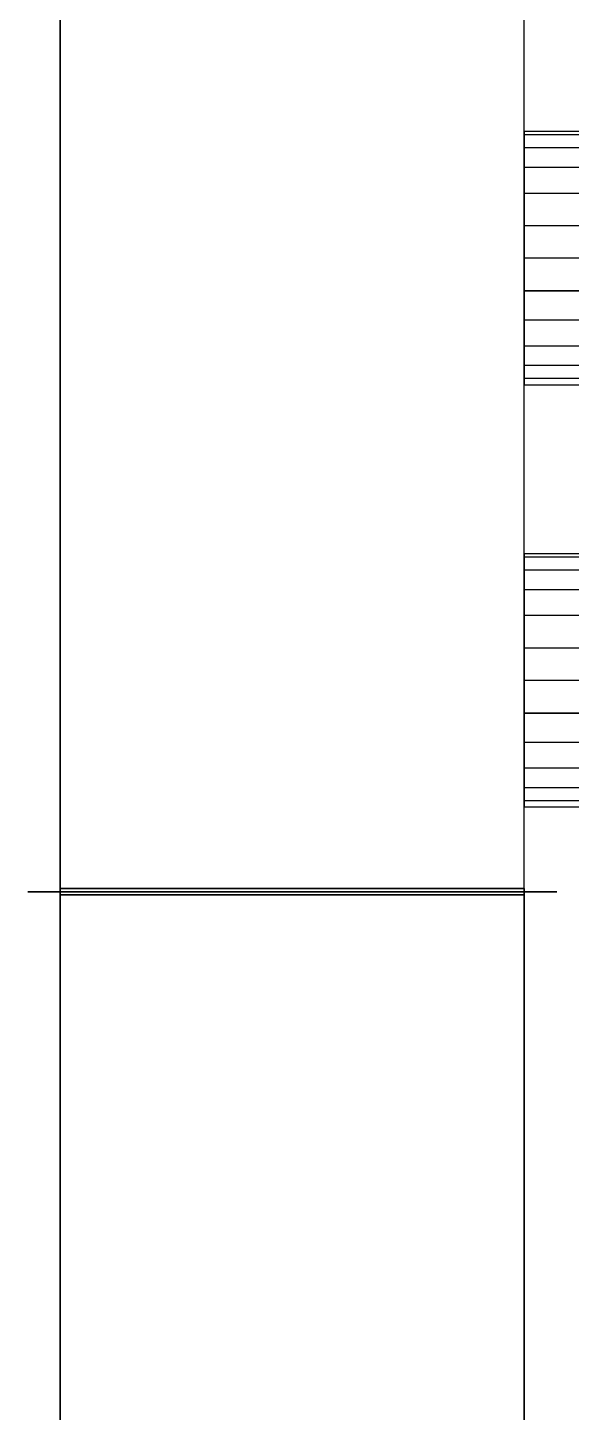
# Model space of a CAD drawing. Header units: metres. Extents: x 114 to 218, y 8 to 180.
# Drawn here: x 185.83 to 188.41, y 132.78 to 139.34 of the extents above; entities that cross this region are included whole.
import ezdxf

# ---------------------------------------------------------------- set-up
doc = ezdxf.new("R2010")
doc.units = ezdxf.units.M
doc.header["$MEASUREMENT"] = 0
for name, color, linetype in [('M-SA2S-Conn', 7, 'Continuous'), ('M-SA2S-Rect', 7, 'Continuous'), ('M-SA2S-Round', 7, 'Continuous')]:
    doc.layers.add(name, color=color, linetype=linetype)

msp = doc.modelspace()

# ---------------------------------------------------------------- linework, layer by layer
at = {"layer": 'M-SA2S-Conn', "color": 5, "true_color": 0x0000ff}
for points in [[(188.1851, 135.2464), (188.1851, 135.2617), (185.9855, 135.2617), (188.1851, 135.2617), (188.1851, 135.2464)], [(185.9855, 135.2464), (185.9855, 135.2617), (185.9855, 135.2464)], [(185.9855, 135.2617), (185.9855, 135.2617)], [(188.1851, 135.2617), (188.1851, 135.2617)], [(185.8317, 135.2464), (185.8317, 135.2464)], [(185.8317, 135.2464), (188.3389, 135.2464), (185.8317, 135.2464)], [(188.3389, 135.2464), (185.8317, 135.2464), (188.3389, 135.2464)], [(185.8317, 135.2464), (185.8317, 135.2464)], [(185.8317, 135.2464), (185.8317, 135.2464)], [(185.9855, 135.2464), (188.1851, 135.2464), (185.9855, 135.2464)], [(188.1851, 135.2464), (188.1851, 135.231), (185.9855, 135.231), (188.1851, 135.231), (188.1851, 135.2464)], [(185.9855, 135.2464), (185.9855, 135.231), (185.9855, 135.2464)], [(185.9855, 135.2464), (188.1851, 135.2464), (185.9855, 135.2464)], [(185.9855, 135.2464), (185.9855, 135.2464)], [(185.9855, 135.2464), (185.9855, 135.2464)], [(185.9855, 135.2464), (185.9855, 135.2464)], [(185.9855, 135.2464), (185.9855, 135.2464)], [(185.9855, 135.231), (185.9855, 135.231)], [(188.1851, 135.2464), (188.1851, 135.2464)], [(188.1851, 135.2464), (188.1851, 135.2464)], [(188.1851, 135.2464), (188.1851, 135.2464)], [(188.1851, 135.2464), (188.1851, 135.2464)], [(188.1851, 135.231), (188.1851, 135.231)], [(188.3389, 135.2464), (188.3389, 135.2464)], [(188.3389, 135.2464), (188.3389, 135.2464)], [(188.3389, 135.2464), (188.3389, 135.2464)]]:
    msp.add_lwpolyline(points, dxfattribs=at)
at = {"layer": 'M-SA2S-Rect', "color": 5, "true_color": 0x0000ff}
for points in [[(185.9855, 141.1529), (185.9855, 135.2464)], [(185.9855, 135.2464), (185.9855, 141.1529)], [(188.1851, 135.2464), (188.1851, 141.1529)], [(188.1851, 135.2464), (188.1851, 141.1529)], [(188.1851, 135.2464), (185.9855, 135.2464), (188.1851, 135.2464)], [(185.9855, 135.2464), (185.9855, 135.2464)], [(185.9855, 135.2464), (188.1851, 135.2464), (188.1851, 129.3398), (188.1851, 135.2464), (185.9855, 135.2464), (185.9855, 129.3398), (185.9855, 135.2464)], [(185.9855, 135.2464), (185.9855, 135.2464)], [(188.1851, 135.2464), (188.1851, 135.2464)], [(188.1851, 135.2464), (188.1851, 135.2464)]]:
    msp.add_lwpolyline(points, dxfattribs=at)
at = {"layer": 'M-SA2S-Round', "color": 5, "true_color": 0x0000ff}
for points in [[(189.3849, 138.8457), (189.3849, 138.8303), (188.1851, 138.8303), (188.1851, 138.8457)], [(189.3849, 138.8303), (189.3849, 138.8457), (188.1851, 138.8457), (188.1851, 138.8303)], [(188.1851, 138.8457), (188.1851, 138.8457)], [(189.3849, 138.8303), (189.3849, 138.7688), (188.1851, 138.7688), (188.1851, 138.8303)], [(189.3849, 138.7688), (189.3849, 138.8303), (188.1851, 138.8303), (188.1851, 138.7688)], [(188.1851, 138.8303), (188.1851, 138.8303)], [(188.1851, 138.8303), (188.1851, 138.8303)], [(189.3849, 138.7688), (189.3849, 138.6765), (188.1851, 138.6765), (188.1851, 138.7688)], [(189.3849, 138.6765), (189.3849, 138.7688), (188.1851, 138.7688), (188.1851, 138.6765)], [(188.1851, 138.7688), (188.1851, 138.7688)], [(188.1851, 138.7688), (188.1851, 138.7688)], [(189.3849, 138.6765), (189.3849, 138.5534), (188.1851, 138.5534), (188.1851, 138.6765)], [(189.3849, 138.5534), (189.3849, 138.6765), (188.1851, 138.6765), (188.1851, 138.5534)], [(188.1851, 138.6765), (188.1851, 138.6765)], [(188.1851, 138.6765), (188.1851, 138.6765)], [(189.3849, 138.5534), (189.3849, 138.3996), (188.1851, 138.3996), (188.1851, 138.5534)], [(189.3849, 138.3996), (189.3849, 138.5534), (188.1851, 138.5534), (188.1851, 138.3996)], [(188.1851, 138.5534), (188.1851, 138.5534)], [(188.1851, 138.5534), (188.1851, 138.5534)], [(189.3849, 138.3996), (189.3849, 138.2458), (188.1851, 138.2458), (188.1851, 138.3996)], [(189.3849, 138.2458), (189.3849, 138.3996), (188.1851, 138.3996), (188.1851, 138.2458)], [(188.1851, 138.3996), (188.1851, 138.3996)], [(188.1851, 138.3996), (188.1851, 138.3996)], [(188.1851, 138.092), (188.1851, 138.2458)], [(189.3849, 138.092), (189.3849, 138.2458), (188.1851, 138.2458), (188.1851, 138.092)], [(188.1851, 138.2458), (188.1851, 138.2458)], [(188.1851, 138.2458), (188.1851, 138.2458)], [(189.3849, 137.9535), (189.3849, 138.092), (188.1851, 138.092), (188.1851, 137.9535)], [(189.3849, 138.092), (189.3849, 137.9535), (188.1851, 137.9535), (188.1851, 138.092), (189.3849, 138.092)], [(188.1851, 138.092), (188.1851, 138.092)], [(188.1851, 138.092), (188.1851, 138.092)], [(189.3849, 137.8305), (189.3849, 137.9535), (188.1851, 137.9535), (188.1851, 137.8305)], [(189.3849, 137.9535), (189.3849, 137.8305), (188.1851, 137.8305), (188.1851, 137.9535)], [(188.1851, 137.9535), (188.1851, 137.9535)], [(188.1851, 137.9535), (188.1851, 137.9535)], [(189.3849, 137.7382), (189.3849, 137.8305), (188.1851, 137.8305), (188.1851, 137.7382)], [(189.3849, 137.8305), (189.3849, 137.7382), (188.1851, 137.7382), (188.1851, 137.8305)], [(188.1851, 137.8305), (188.1851, 137.8305)], [(188.1851, 137.8305), (188.1851, 137.8305)], [(189.3849, 137.6767), (189.3849, 137.7382), (188.1851, 137.7382), (188.1851, 137.6767)], [(189.3849, 137.7382), (189.3849, 137.6767), (188.1851, 137.6767), (188.1851, 137.7382)], [(188.1851, 137.7382), (188.1851, 137.7382)], [(188.1851, 137.7382), (188.1851, 137.7382)], [(189.3849, 137.6459), (189.3849, 137.6767), (188.1851, 137.6767), (188.1851, 137.6459)], [(189.3849, 137.6767), (189.3849, 137.6459), (188.1851, 137.6459), (188.1851, 137.6767)], [(188.1851, 137.6767), (188.1851, 137.6767)], [(188.1851, 137.6767), (188.1851, 137.6767)], [(188.1851, 137.6459), (188.1851, 137.6459)], [(189.3849, 136.8461), (189.3849, 136.8307), (188.1851, 136.8307), (188.1851, 136.8461)], [(189.3849, 136.8307), (189.3849, 136.8461), (188.1851, 136.8461), (188.1851, 136.8307)], [(188.1851, 136.8461), (188.1851, 136.8461)], [(189.3849, 136.8307), (189.3849, 136.7691), (188.1851, 136.7691), (188.1851, 136.8307)], [(189.3849, 136.7691), (189.3849, 136.8307), (188.1851, 136.8307), (188.1851, 136.7691)], [(188.1851, 136.8307), (188.1851, 136.8307)], [(188.1851, 136.8307), (188.1851, 136.8307)], [(189.3849, 136.7691), (189.3849, 136.6768), (188.1851, 136.6768), (188.1851, 136.7691)], [(189.3849, 136.6768), (189.3849, 136.7691), (188.1851, 136.7691), (188.1851, 136.6768)], [(188.1851, 136.7691), (188.1851, 136.7691)], [(188.1851, 136.7691), (188.1851, 136.7691)], [(189.3849, 136.6768), (189.3849, 136.5538), (188.1851, 136.5538), (188.1851, 136.6768)], [(189.3849, 136.5538), (189.3849, 136.6768), (188.1851, 136.6768), (188.1851, 136.5538)], [(188.1851, 136.6768), (188.1851, 136.6768)], [(188.1851, 136.6768), (188.1851, 136.6768)], [(189.3849, 136.5538), (189.3849, 136.4), (188.1851, 136.4), (188.1851, 136.5538)], [(189.3849, 136.4), (189.3849, 136.5538), (188.1851, 136.5538), (188.1851, 136.4)], [(188.1851, 136.5538), (188.1851, 136.5538)], [(188.1851, 136.5538), (188.1851, 136.5538)], [(189.3849, 136.4), (189.3849, 136.2462), (188.1851, 136.2462), (188.1851, 136.4)], [(189.3849, 136.2462), (189.3849, 136.4), (188.1851, 136.4), (188.1851, 136.2462)], [(188.1851, 136.4), (188.1851, 136.4)], [(188.1851, 136.4), (188.1851, 136.4)], [(188.1851, 136.0923), (188.1851, 136.2462)], [(189.3849, 136.0923), (189.3849, 136.2462), (188.1851, 136.2462), (188.1851, 136.0923)], [(188.1851, 136.2462), (188.1851, 136.2462)], [(188.1851, 136.2462), (188.1851, 136.2462)], [(189.3849, 135.9539), (189.3849, 136.0923), (188.1851, 136.0923), (188.1851, 135.9539)], [(189.3849, 136.0923), (189.3849, 135.9539), (188.1851, 135.9539), (188.1851, 136.0923), (189.3849, 136.0923)], [(188.1851, 136.0923), (188.1851, 136.0923)], [(188.1851, 136.0923), (188.1851, 136.0923)], [(189.3849, 135.8309), (189.3849, 135.9539), (188.1851, 135.9539), (188.1851, 135.8309)], [(189.3849, 135.9539), (189.3849, 135.8309), (188.1851, 135.8309), (188.1851, 135.9539)], [(188.1851, 135.9539), (188.1851, 135.9539)], [(188.1851, 135.9539), (188.1851, 135.9539)], [(189.3849, 135.7386), (189.3849, 135.8309), (188.1851, 135.8309), (188.1851, 135.7386)], [(189.3849, 135.8309), (189.3849, 135.7386), (188.1851, 135.7386), (188.1851, 135.8309)], [(188.1851, 135.8309), (188.1851, 135.8309)], [(188.1851, 135.8309), (188.1851, 135.8309)], [(189.3849, 135.677), (189.3849, 135.7386), (188.1851, 135.7386), (188.1851, 135.677)], [(189.3849, 135.7386), (189.3849, 135.677), (188.1851, 135.677), (188.1851, 135.7386)], [(188.1851, 135.7386), (188.1851, 135.7386)], [(188.1851, 135.7386), (188.1851, 135.7386)], [(189.3849, 135.6463), (189.3849, 135.677), (188.1851, 135.677), (188.1851, 135.6463)], [(189.3849, 135.677), (189.3849, 135.6463), (188.1851, 135.6463), (188.1851, 135.677)], [(188.1851, 135.677), (188.1851, 135.677)], [(188.1851, 135.677), (188.1851, 135.677)], [(188.1851, 135.6463), (188.1851, 135.6463)]]:
    msp.add_lwpolyline(points, dxfattribs=at)

doc.saveas('drawing.dxf')
